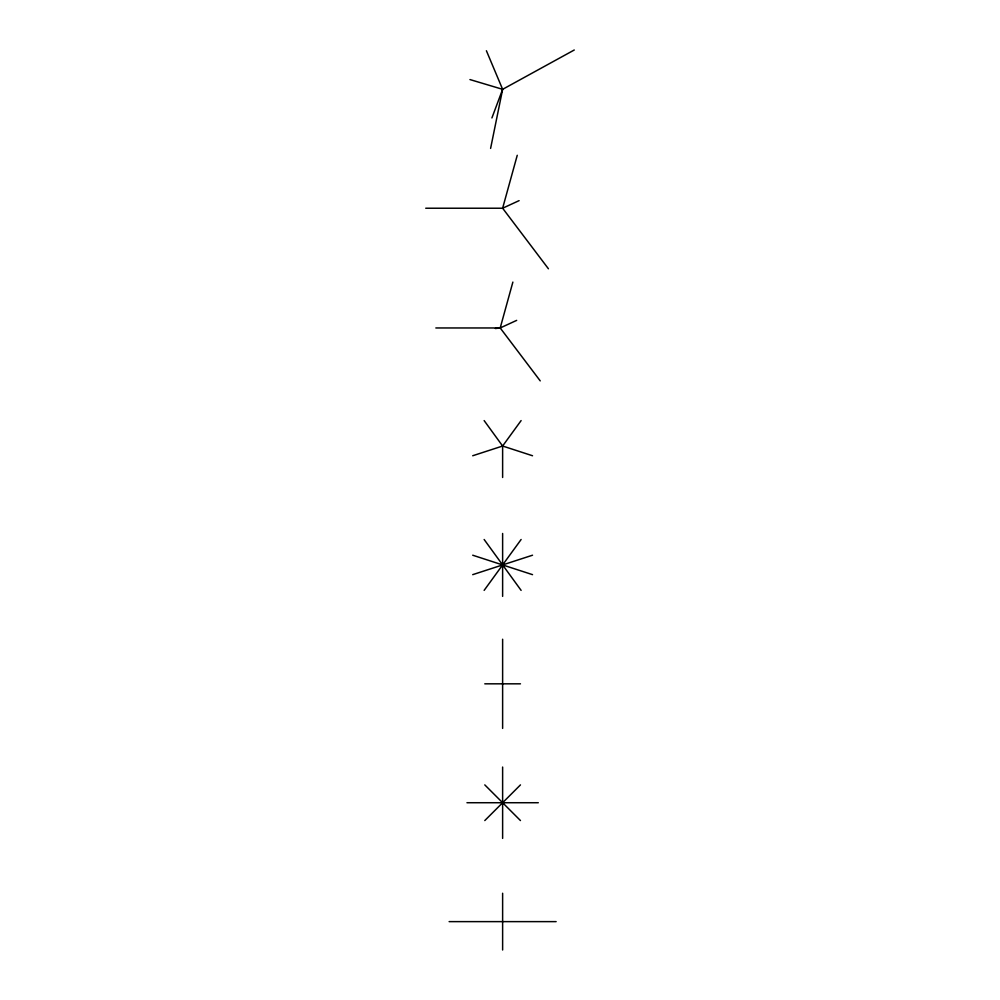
<?xml version="1.0" encoding="UTF-8"?>
<svg xmlns="http://www.w3.org/2000/svg" width="1000" height="1000" viewBox="0 0 1000 1000"><rect width="100%" height="100%" fill="white"/><g stroke="black" fill="none" stroke-linecap="round" stroke-linejoin="round"><path stroke-width="1.5" d="M490.6 148.412L502.625 89.325L486.4 50.738M517.25 155.287L502.625 208.225L548.425 268.775M540.225 380.875L500.2 327.962L512.875 282.087M491.912 117.938L502.625 89.325L574.263 50M472.713 455.75L502.625 446.025L521.112 420.588M484.137 590.375L521.112 539.487M484.787 820.562L520.462 784.887M519.1 200.637L502.625 208.225L425.737 208.225M495.4 328.525L500.2 327.962L516.675 320.375M472.713 574.65L532.537 555.212M435.838 327.962L500.2 327.962M484.787 683.825L520.462 683.825M466.962 802.725L538.3 802.725M449.125 921.625L556.138 921.625M469.95 79.562L502.625 89.325M484.137 420.588L502.625 446.025L532.537 455.75M472.713 555.212L532.537 574.65M484.787 784.887L520.462 820.562M484.137 539.487L521.112 590.375M502.625 446.025L502.625 477.475M502.625 533.475L502.625 596.375M502.625 639.237L502.625 728.413M502.625 767.05L502.625 838.4M502.625 893.25L502.625 950"/></g></svg>
